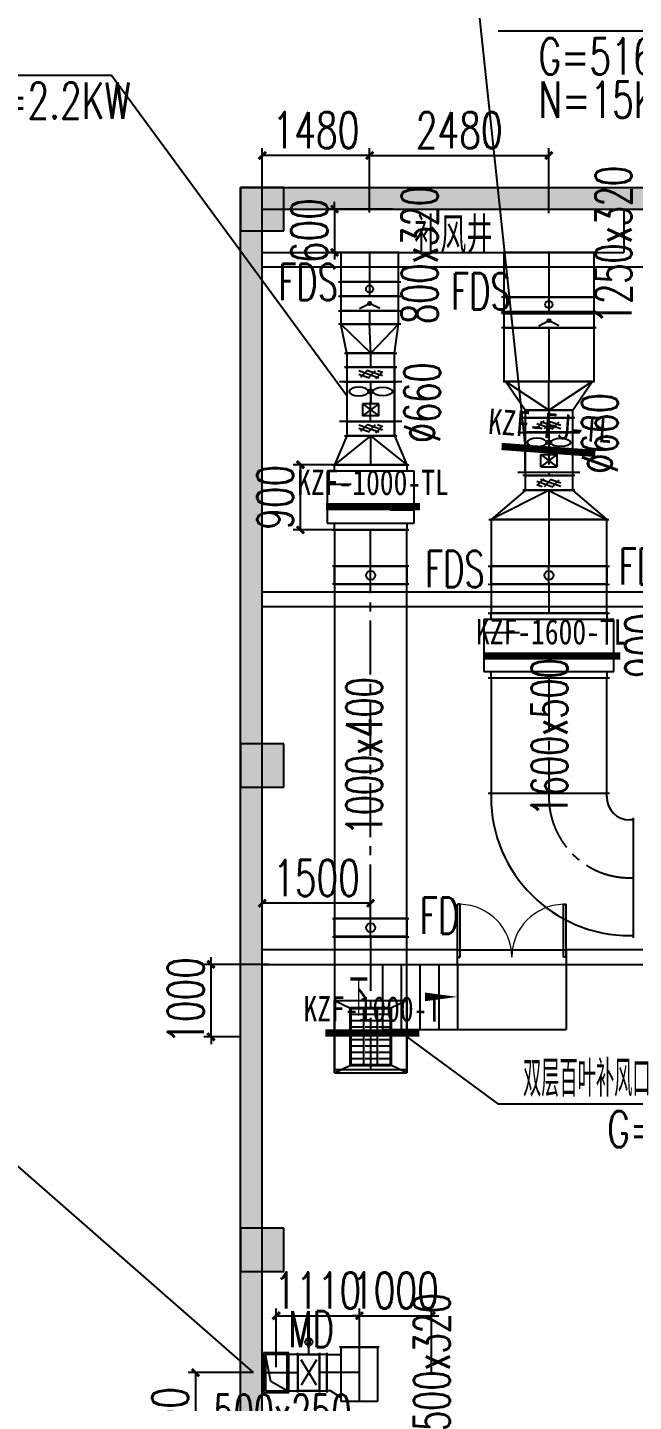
# Model space of a CAD drawing. Extents: x -70335 to 1144202, y 0 to 1100440.
# Drawn here: x 197095 to 205474, y 992058 to 1011069 of the extents above; entities that cross this region are included whole.
import ezdxf
from ezdxf.enums import TextEntityAlignment as Align

# ---------------------------------------------------------------- set-up
doc = ezdxf.new("R2010")
doc.units = 0
doc.header["$LTSCALE"] = 1000
doc.linetypes.add('CENTER2', pattern=[1.125, 0.75, -0.125, 0.125, -0.125])
for name, color, linetype in [('1-标注', 2, 'Continuous'), ('2-房间名称', 7, 'Continuous'), ('3-建筑', 7, 'Continuous'), ('3-淡显', 8, 'Continuous'), ('DUCT-加压送风中心线', 5, 'CENTER2'), ('DUCT-加压送风法兰', 2, 'Continuous'), ('DUCT-加压送风管', 1, 'Continuous'), ('DUCT-加压送风管立管', 1, 'Continuous'), ('DUCT-加压送风管端线', 2, 'Continuous'), ('DUCT-加压送风阀门', 7, 'Continuous'), ('DUCT-排烟中心线', 5, 'CENTER2'), ('DUCT-排烟标注', 3, 'Continuous'), ('DUCT-排烟法兰', 4, 'Continuous'), ('DUCT-排烟管', 1, 'Continuous'), ('DUCT-排烟管端线', 4, 'Continuous'), ('DUCT-排烟阀门', 7, 'Continuous'), ('DUCT-排风风口', 7, 'Continuous'), ('抗震支吊架', 2, 'Continuous'), ('标注-', 4, 'Continuous')]:
    doc.layers.add(name, color=color, linetype=linetype)
doc.layers.add('阀门标注', color=6, linetype='Continuous', lineweight=0)
doc.styles.add('A_DIM', font='simplex.shx', dxfattribs={"width": 0.7, "bigfont": 'gbcbig.shx'})
doc.styles.add('kzcad', font='', dxfattribs={"width": 0.8})
doc.styles.get("Standard").update_dxf_attribs({"font": 'gbenor.shx', "bigfont": 'gbcbig.shx'})
doc.styles.add('XP-BZ', font='simplex.shx', dxfattribs={"width": 0.65, "bigfont": 'gbcbig.shx'})
doc.styles.add('设备标注', font='simplex.shx', dxfattribs={"width": 0.7, "bigfont": 'gbcbig.shx'})
doc.styles.get('kzcad').set_extended_font_data('SimSun')
doc.dimstyles.new('sm150', dxfattribs={"dimtxt": 500, "dimasz": 100, "dimexe": 100, "dimexo": 75, "dimgap": 100, "dimtad": 1, "dimdec": 0, "dimrnd": 10, "dimzin": 0, "dimdsep": 46, "dimtxsty": '设备标注', "dimblk": 'ARCHTICK', "dimcen": 0.09, "dimclrd": 4, "dimclre": 4, "dimclrt": 4, "dimadec": 0, "dimazin": 0, "dimtfac": 1, "dimtdec": 0, "dimtix": 1, "dimtmove": 2, "dimatfit": 3, "dimldrblk": 'ARCHTICK', "dimfxl": 800, "dimfxlon": 1, "dimtolj": 1, "dimtzin": 0, "dimarcsym": 0})

# ---------------------------------------------------------------- blocks, each defined once
blk = doc.blocks.new('_ArchTick')
at = {"color": 0, "linetype": 'ByBlock', "const_width": 0.4}
blk.add_lwpolyline([(-0.5, -0.5), (0.5, 0.5)], dxfattribs=at)
blk = doc.blocks.new('*D1115')
at = {"layer": '1-标注', "color": 4, "lineweight": -2, "transparency": 16777216}
for p, q in [((200218, 992458), (199318, 992458)), ((199418, 992458), (199418, 990858)), ((200218, 990858), (199318, 990858))]:
    blk.add_line(p, q, dxfattribs=at)
at = {"layer": 'Defpoints', "color": 0, "transparency": 16777216}
for p in [(200535, 992458, 0), (199418, 990858), (202134, 990858)]:
    blk.add_point(p, dxfattribs=at)
at = {"layer": '1-标注', "color": 4, "lineweight": -2, "transparency": 16777216, "xscale": 100, "yscale": 100, "zscale": 100}
for p, rotation in [((199418, 992458), 90), ((199418, 990858), 270)]:
    blk.add_blockref('_ArchTick', p, dxfattribs=dict(at, rotation=rotation))
at = {"layer": '1-标注', "color": 4, "transparency": 16777216, "insert": (199068, 991658), "char_height": 500, "attachment_point": 5, "rotation": 90, "style": '设备标注'}
blk.add_mtext('\\A1;1600', dxfattribs=at)
blk = doc.blocks.new('*D1120')
at = {"layer": '1-标注', "color": 4, "lineweight": -2, "transparency": 16777216}
for p, q in [((200535, 992533), (200535, 993345)), ((201684, 992508), (201684, 993345)), ((200535, 993245), (201684, 993245))]:
    blk.add_line(p, q, dxfattribs=at)
at = {"layer": 'Defpoints', "color": 0, "transparency": 16777216}
for p in [(201684, 993245), (200535, 992458, 0), (201684, 992433)]:
    blk.add_point(p, dxfattribs=at)
at = {"layer": '1-标注', "color": 4, "lineweight": -2, "transparency": 16777216, "xscale": 100, "yscale": 100, "zscale": 100, "rotation": 180}
blk.add_blockref('_ArchTick', (200535, 993245), dxfattribs=at)
at = {"layer": '1-标注', "color": 4, "lineweight": -2, "transparency": 16777216, "xscale": 100, "yscale": 100, "zscale": 100}
blk.add_blockref('_ArchTick', (201684, 993245), dxfattribs=at)
at = {"layer": '1-标注', "color": 4, "transparency": 16777216, "insert": (201109, 993595), "char_height": 500, "attachment_point": 5, "style": '设备标注'}
blk.add_mtext('\\A1;1110', dxfattribs=at)
blk = doc.blocks.new('*D1121')
at = {"layer": '1-标注', "color": 4, "lineweight": -2, "transparency": 16777216}
for p, q in [((201684, 992508), (201684, 993345)), ((202681, 992445), (202681, 993345)), ((201684, 993245), (201584, 993245)), ((201684, 993245), (202681, 993245)), ((202681, 993245), (202781, 993245))]:
    blk.add_line(p, q, dxfattribs=at)
at = {"layer": 'Defpoints', "color": 0, "transparency": 16777216}
for p in [(202681, 993245), (201684, 992433), (202681, 991108, 0)]:
    blk.add_point(p, dxfattribs=at)
at = {"layer": '1-标注', "color": 4, "lineweight": -2, "transparency": 16777216, "xscale": 100, "yscale": 100, "zscale": 100}
blk.add_blockref('_ArchTick', (201684, 993245), dxfattribs=at)
at = {"layer": '1-标注', "color": 4, "lineweight": -2, "transparency": 16777216, "xscale": 100, "yscale": 100, "zscale": 100, "rotation": 180}
blk.add_blockref('_ArchTick', (202681, 993245), dxfattribs=at)
at = {"layer": '1-标注', "color": 4, "transparency": 16777216, "insert": (202182, 993595), "char_height": 500, "attachment_point": 5, "style": '设备标注'}
blk.add_mtext('\\A1;1000', dxfattribs=at)
blk = doc.blocks.new('*D1158')
at = {"layer": '1-标注', "color": 4, "lineweight": -2, "transparency": 16777216}
for p, q in [((200433, 998107), (199533, 998107)), ((199633, 998107), (199633, 998207)), ((199633, 997104), (199633, 998107)), ((200047, 997104), (199533, 997104)), ((199633, 997104), (199633, 997004))]:
    blk.add_line(p, q, dxfattribs=at)
at = {"layer": 'Defpoints', "color": 0, "transparency": 16777216}
for p in [(199633, 998107), (201161, 998107), (201340, 997104, 2600)]:
    blk.add_point(p, dxfattribs=at)
at = {"layer": '1-标注', "color": 4, "lineweight": -2, "transparency": 16777216, "xscale": 100, "yscale": 100, "zscale": 100}
for p, rotation in [((199633, 998107), 270), ((199633, 997104), 90)]:
    blk.add_blockref('_ArchTick', p, dxfattribs=dict(at, rotation=rotation))
at = {"layer": '1-标注', "color": 4, "transparency": 16777216, "insert": (199283, 997606), "char_height": 500, "attachment_point": 5, "rotation": 90, "style": '设备标注'}
blk.add_mtext('\\A1;1000', dxfattribs=at)
blk = doc.blocks.new('*D1159')
at = {"layer": '1-标注', "color": 4, "lineweight": -2, "transparency": 16777216}
for p, q in [((200342, 998725), (200342, 999052)), ((201840, 998532), (201840, 999052)), ((201840, 998952), (200342, 998952))]:
    blk.add_line(p, q, dxfattribs=at)
at = {"layer": 'Defpoints', "color": 0, "transparency": 16777216}
for p in [(200342, 998952), (200342, 998650), (201840, 998457, 3)]:
    blk.add_point(p, dxfattribs=at)
at = {"layer": '1-标注', "color": 4, "lineweight": -2, "transparency": 16777216, "xscale": 100, "yscale": 100, "zscale": 100, "rotation": 180}
blk.add_blockref('_ArchTick', (200342, 998952), dxfattribs=at)
at = {"layer": '1-标注', "color": 4, "lineweight": -2, "transparency": 16777216, "xscale": 100, "yscale": 100, "zscale": 100}
blk.add_blockref('_ArchTick', (201840, 998952), dxfattribs=at)
at = {"layer": '1-标注', "color": 4, "transparency": 16777216, "insert": (201091, 999302), "char_height": 500, "attachment_point": 5, "style": '设备标注'}
blk.add_mtext('\\A1;1500', dxfattribs=at)
blk = doc.blocks.new('*D1163')
at = {"layer": '1-标注', "color": 4, "lineweight": -2, "transparency": 16777216}
for p, q in [((200342, 1008498), (200342, 1009398)), ((201826, 1008511), (201826, 1009398)), ((201826, 1009298), (200342, 1009298))]:
    blk.add_line(p, q, dxfattribs=at)
at = {"layer": 'Defpoints', "color": 0, "transparency": 16777216}
for p in [(200342, 1009298), (200342, 1007957), (201826, 1007957, -250)]:
    blk.add_point(p, dxfattribs=at)
at = {"layer": '1-标注', "color": 4, "lineweight": -2, "transparency": 16777216, "xscale": 100, "yscale": 100, "zscale": 100, "rotation": 180}
blk.add_blockref('_ArchTick', (200342, 1009298), dxfattribs=at)
at = {"layer": '1-标注', "color": 4, "lineweight": -2, "transparency": 16777216, "xscale": 100, "yscale": 100, "zscale": 100}
blk.add_blockref('_ArchTick', (201826, 1009298), dxfattribs=at)
at = {"layer": '1-标注', "color": 4, "transparency": 16777216, "insert": (201084, 1009648), "char_height": 500, "attachment_point": 5, "style": '设备标注'}
blk.add_mtext('\\A1;1480', dxfattribs=at)
blk = doc.blocks.new('*D1164')
at = {"layer": '1-标注', "color": 4, "lineweight": -2, "transparency": 16777216}
for p, q in [((201826, 1009029), (201826, 1009398)), ((204304, 1008498), (204304, 1009398)), ((201826, 1009298), (204304, 1009298))]:
    blk.add_line(p, q, dxfattribs=at)
at = {"layer": 'Defpoints', "color": 0, "transparency": 16777216}
for p in [(204304, 1009298), (201826, 1008954), (204304, 1007957)]:
    blk.add_point(p, dxfattribs=at)
at = {"layer": '1-标注', "color": 4, "lineweight": -2, "transparency": 16777216, "xscale": 100, "yscale": 100, "zscale": 100, "rotation": 180}
blk.add_blockref('_ArchTick', (201826, 1009298), dxfattribs=at)
at = {"layer": '1-标注', "color": 4, "lineweight": -2, "transparency": 16777216, "xscale": 100, "yscale": 100, "zscale": 100}
blk.add_blockref('_ArchTick', (204304, 1009298), dxfattribs=at)
at = {"layer": '1-标注', "color": 4, "transparency": 16777216, "insert": (203065, 1009648), "char_height": 500, "attachment_point": 5, "style": '设备标注'}
blk.add_mtext('\\A1;2480', dxfattribs=at)
blk = doc.blocks.new('*D1214')
at = {"layer": '1-标注', "color": 4, "lineweight": -2, "transparency": 16777216}
for p, q in [((202142, 1008557), (201242, 1008557)), ((201342, 1008557), (201342, 1008657)), ((201342, 1008557), (201342, 1007957)), ((202142, 1007957), (201242, 1007957)), ((201342, 1007957), (201342, 1007857))]:
    blk.add_line(p, q, dxfattribs=at)
at = {"layer": 'Defpoints', "color": 0, "transparency": 16777216}
for p in [(203365, 1008557), (201342, 1007957), (203365, 1007957)]:
    blk.add_point(p, dxfattribs=at)
at = {"layer": '1-标注', "color": 4, "lineweight": -2, "transparency": 16777216, "xscale": 100, "yscale": 100, "zscale": 100}
for p, rotation in [((201342, 1008557), 270), ((201342, 1007957), 90)]:
    blk.add_blockref('_ArchTick', p, dxfattribs=dict(at, rotation=rotation))
at = {"layer": '1-标注', "color": 4, "transparency": 16777216, "insert": (200992, 1008257), "char_height": 500, "attachment_point": 5, "rotation": 90, "style": '设备标注'}
blk.add_mtext('\\A1;600', dxfattribs=at)
blk = doc.blocks.new('*D1257')
at = {"layer": '1-标注', "color": 4, "lineweight": -2, "transparency": 16777216}
for p, q in [((205787, 1002968), (206060, 1002968)), ((205960, 1002968), (205960, 1002069)), ((205787, 1002069), (206060, 1002069))]:
    blk.add_line(p, q, dxfattribs=at)
at = {"layer": 'Defpoints', "color": 0, "transparency": 16777216}
for p in [(205104, 1002968, 3000), (205104, 1002069, 3000), (205960, 1002069)]:
    blk.add_point(p, dxfattribs=at)
at = {"layer": '1-标注', "color": 4, "lineweight": -2, "transparency": 16777216, "xscale": 100, "yscale": 100, "zscale": 100}
for p, rotation in [((205960, 1002968), 90), ((205960, 1002069), 270)]:
    blk.add_blockref('_ArchTick', p, dxfattribs=dict(at, rotation=rotation))
at = {"layer": '1-标注', "color": 4, "transparency": 16777216, "insert": (205610, 1002518), "char_height": 500, "attachment_point": 5, "rotation": 90, "style": '设备标注'}
blk.add_mtext('\\A1;900', dxfattribs=at)
blk = doc.blocks.new('*D1258')
at = {"layer": '1-标注', "color": 4, "lineweight": -2, "transparency": 16777216}
for p, q in [((201669, 1005019), (200769, 1005019)), ((200869, 1004119), (200869, 1005019)), ((201525, 1004119), (200769, 1004119))]:
    blk.add_line(p, q, dxfattribs=at)
at = {"layer": 'Defpoints', "color": 0, "transparency": 16777216}
for p in [(200869, 1005019), (201840, 1005019, 3), (201600, 1004119, 3)]:
    blk.add_point(p, dxfattribs=at)
at = {"layer": '1-标注', "color": 4, "lineweight": -2, "transparency": 16777216, "xscale": 100, "yscale": 100, "zscale": 100}
for p, rotation in [((200869, 1005019), 90), ((200869, 1004119), 270)]:
    blk.add_blockref('_ArchTick', p, dxfattribs=dict(at, rotation=rotation))
at = {"layer": '1-标注', "color": 4, "transparency": 16777216, "insert": (200519, 1004569), "char_height": 500, "attachment_point": 5, "rotation": 90, "style": '设备标注'}
blk.add_mtext('\\A1;900', dxfattribs=at)
blk = doc.blocks.new('$DorLib2D$00000002')
for p, q in [((-0.5, 0), (-0.5, 0.4875)), ((-0.475, 0.4875), (-0.5, 0.4875)), ((-0.475, 0), (-0.475, 0.4875)), ((0.475, 0), (0.475, 0.4875)), ((0.475, 0.4875), (0.5, 0.4875)), ((0.5, 0), (0.5, 0.4875)), ((-0.5, 0), (-0.475, 0)), ((0.5, 0), (0.475, 0))]:
    blk.add_line(p, q)
at = {"lineweight": 13}
for centre, start, end in [((-0.4875, 0), 0, 88.53072), ((0.4875, 0), 91.46928, 180)]:
    blk.add_arc(centre, 0.4875, start, end, dxfattribs=at)
blk = doc.blocks.new('00000593Cent')
at = {"lineweight": -2}
blk.add_line((-218.75, 0), (218.75, 0), dxfattribs=at)
at = {"color": 0, "linetype": 'ByBlock', "lineweight": -2}
blk.add_circle((0, 0), 125, dxfattribs=at)
blk = doc.blocks.new('00000593Body')
at = {"color": 0, "linetype": 'ByBlock', "lineweight": -2}
for p, q in [((250, 500), (-250, 500)), ((-250, -500), (-250, 500)), ((250, -500), (250, 500)), ((-250, -500), (250, -500))]:
    blk.add_line(p, q, dxfattribs=at)
blk = doc.blocks.new('00000550Cent')
at = {"color": 0, "linetype": 'ByBlock', "lineweight": -2}
for p in [(175, 350), (175, -350)]:
    blk.add_line(p, (0, 0), dxfattribs=at)
for radius in [55.4, 37.5, 26.8]:
    blk.add_circle((0, 0), radius, dxfattribs=at)
blk = doc.blocks.new('00000550Body')
at = {"color": 0, "linetype": 'ByBlock', "lineweight": -2}
for p, q in [((-250, -500), (-250, 500)), ((250, 500), (-250, 500)), ((250, -500), (250, 500)), ((-250, -500), (250, -500))]:
    blk.add_line(p, q, dxfattribs=at)
blk = doc.blocks.new('00000574Body')
at = {"color": 0, "linetype": 'ByBlock', "lineweight": -2}
for p, q in [((-250, -500), (-250, 500)), ((250, 500), (-250, 500)), ((175, 350), (-175, -350)), ((250, -500), (250, 500)), ((-250, -500), (250, -500))]:
    blk.add_line(p, q, dxfattribs=at)
blk.add_line((175, -350), (-175, 350))
blk = doc.blocks.new('00000574Hand')
for p, q in [((-27, 414), (0, 286)), ((-27, 286), (-27, 414)), ((0, 286), (27, 414)), ((27, 414), (27, 286))]:
    blk.add_line(p, q)
at = {"color": 0, "linetype": 'ByBlock', "lineweight": -2}
blk.add_line((0, 0), (0, 250), dxfattribs=at)
blk.add_circle((0, 350), 100, dxfattribs=at)
blk = doc.blocks.new('00000589Body')
at = {"color": 0, "linetype": 'ByBlock', "lineweight": -2}
for p, q in [((250, 500), (-250, 500)), ((-250, -500), (-250, 500)), ((250, -500), (250, 500)), ((-250, -500), (250, -500))]:
    blk.add_line(p, q, dxfattribs=at)
at = {"color": 0, "linetype": 'ByBlock'}
for p, q in [((-125, -174), (120, 250)), ((-125, 26), (4, 250)), ((125, -93), (-125, 51)), ((145, 69), (-105, 213)), ((-53, -250), (125, 59)), ((96, -246), (-154, -102)), ((62, -250), (125, -141))]:
    blk.add_line(p, q, dxfattribs=at)
blk = doc.blocks.new('00000594Cent')
at = {"lineweight": -2}
blk.add_line((-218.75, 0), (218.75, 0), dxfattribs=at)
at = {"color": 0, "linetype": 'ByBlock', "lineweight": -2}
blk.add_circle((0, 0), 125, dxfattribs=at)
blk = doc.blocks.new('00000594Body')
at = {"color": 0, "linetype": 'ByBlock', "lineweight": -2}
for p, q in [((-250, -500), (-250, 500)), ((250, 500), (-250, 500)), ((250, -500), (250, 500)), ((-250, -500), (250, -500))]:
    blk.add_line(p, q, dxfattribs=at)
blk = doc.blocks.new('$风口$00000110')
for p, q in [((-285, 135), (285, 135)), ((-285, 135), (-285, -135)), ((-285, 135), (-225, 75)), ((285, 135), (225, 75)), ((285, 135), (285, -135)), ((-175, 30), (-175, 75)), ((-125, 30), (-125, 75)), ((-75, 30), (-75, 75)), ((-25, 30), (-25, 75)), ((25, 30), (25, 75)), ((75, 30), (75, 75)), ((125, 30), (125, 75)), ((175, 30), (175, 75)), ((-225, 25), (225, 25)), ((-175, -20), (-175, 20)), ((-125, -20), (-125, 20)), ((-75, -20), (-75, 20)), ((-25, -20), (-25, 20)), ((25, -20), (25, 20)), ((75, -20), (75, 20)), ((125, -20), (125, 20)), ((175, -20), (175, 20)), ((-225, -25), (225, -25)), ((-175, -75), (-175, -30)), ((-125, -75), (-125, -30)), ((-75, -75), (-75, -30)), ((-25, -75), (-25, -30)), ((25, -75), (25, -30)), ((75, -75), (75, -30)), ((125, -75), (125, -30)), ((175, -75), (175, -30)), ((-285, -135), (-225, -75)), ((285, -135), (225, -75)), ((285, -135), (-285, -135))]:
    blk.add_line(p, q)
at = {"lineweight": 40}
for p, q in [((-225, 75), (225, 75)), ((-225, 75), (-225, -75)), ((225, 75), (225, -75)), ((-225, -75), (225, -75))]:
    blk.add_line(p, q, dxfattribs=at)
blk = doc.blocks.new('00000599Cent')
for p, q in [((-200, 600), (-200, -600)), ((200, 600), (-200, 600)), ((100, 600), (100, 270)), ((200, -600), (200, 600)), ((-100, -600), (-100, -270)), ((-200, -600), (200, -600))]:
    blk.add_line(p, q)
blk = doc.blocks.new('00000599Body')
for p, q in [((-250, -525), (-250, 525)), ((-250, 500), (-200, 500)), ((200, 500), (250, 500)), ((250, 525), (250, -525)), ((-200, -500), (-250, -500)), ((250, -500), (200, -500))]:
    blk.add_line(p, q)

msp = doc.modelspace()

# ---------------------------------------------------------------- hatches: boundary and pattern name
at = {"layer": '3-淡显'}
h = msp.add_hatch(color=256, dxfattribs=at)
h.dxf.hatch_style = 1
h.paths.add_polyline_path([(200641.7, 1008856.6), (200041.7, 1008856.6), (200041.7, 1008256.6), (200641.7, 1008256.6)])
for points in [[(200041.7, 1008856.6), (200341.7, 1008556.6), (205441.7, 1008556.6), (205441.7, 1008856.6)], [(200041.7, 1007856.6), (200341.7, 1007856.6), (200341.7, 1008556.6), (200041.7, 1008856.6)], [(205441.7, 1008856.6), (205441.7, 1008556.6), (211441.7, 1008556.6), (211441.7, 1008856.6)], [(200041.7, 1003156.6), (200341.7, 1003156.6), (200341.7, 1007856.6), (200041.7, 1007856.6)], [(200041.7, 998206.6), (200341.7, 998206.6), (200341.7, 1003156.6), (200041.7, 1003156.6)], [(200041.7, 980256.6), (200341.7, 980256.6), (200341.7, 998206.6), (200041.7, 998206.6)]]:
    msp.add_hatch(color=256, dxfattribs=at).paths.add_polyline_path(points)
h = msp.add_hatch(color=256, dxfattribs=at)
h.dxf.hatch_style = 1
h.paths.add_polyline_path([(200641.7, 1001156.6), (200041.7, 1001156.6), (200041.7, 1000556.6), (200641.7, 1000556.6)])
h = msp.add_hatch(color=256, dxfattribs=at)
h.dxf.hatch_style = 1
h.paths.add_polyline_path([(200641.7, 994456.6), (200041.7, 994456.6), (200041.7, 993856.6), (200641.7, 993856.6)])

# ---------------------------------------------------------------- linework, layer by layer
at = {"layer": '3-建筑'}
for p, q in [((200041.7, 1008856.6), (205441.7, 1008856.6)), ((200041.7, 1007856.6), (200041.7, 1008856.6)), ((205441.7, 1008856.6), (211441.7, 1008856.6)), ((200341.7, 1008556.6), (205441.7, 1008556.6)), ((200341.7, 1007856.6), (200341.7, 1008556.6)), ((205341.7, 1008556.6), (205341.7, 1007956.6)), ((205441.7, 1008556.6), (211441.7, 1008556.6)), ((200041.7, 1003156.6), (200041.7, 1007856.6)), ((200341.7, 1007956.6), (205341.7, 1007956.6)), ((200341.7, 1003156.6), (200341.7, 1007856.6)), ((200341.7, 1007756.6), (205441.7, 1007756.6)), ((205441.7, 1007756.6), (211341.7, 1007756.6)), ((206191.7, 1003256.6), (200341.7, 1003256.6)), ((200041.7, 998206.6), (200041.7, 1003156.6)), ((200341.7, 998206.6), (200341.7, 1003156.6)), ((200341.7, 1003056.6), (206191.7, 1003056.6)), ((203041.7, 998306.6), (200341.7, 998306.6)), ((203041.7, 998106.6), (203041.7, 998306.6)), ((203041.7, 998306.6), (204541.7, 998306.6)), ((215691.7, 998306.6), (204541.7, 998306.6)), ((204541.7, 998306.6), (204541.7, 998106.6)), ((200041.7, 980256.6), (200041.7, 998206.6)), ((200341.7, 980256.6), (200341.7, 998206.6)), ((200341.7, 998106.6), (203041.7, 998106.6)), ((202001.7, 998106.6), (202001.7, 997206.6)), ((202261.7, 998106.6), (202261.7, 997206.6)), ((202521.7, 998106.6), (202521.7, 997206.6)), ((202781.7, 998106.6), (202781.7, 997206.6)), ((203041.7, 998106.6), (203041.7, 997206.6)), ((203041.7, 998106.6), (204541.7, 998106.6)), ((204541.7, 998106.6), (204541.7, 997206.6)), ((204541.7, 998106.6), (215491.7, 998106.6)), ((202001.7, 997206.6), (204541.7, 997206.6)), ((202001.7, 997206.6), (203041.7, 997206.6))]:
    msp.add_line(p, q, dxfattribs=at)
msp.add_lwpolyline([(202001.7, 997656.6, 0, 0, 0), (203041.7, 997656.6, 0, 120, 0), (202591.7, 997656.6, 0, 0, 0)], format="xyseb", dxfattribs=at)
at = {"layer": '3-淡显'}
for p, q in [((200641.7, 1008856.6), (200041.7, 1008856.6)), ((200041.7, 1008856.6), (200041.7, 1008256.6)), ((200641.7, 1008256.6), (200641.7, 1008856.6)), ((200041.7, 1008256.6), (200641.7, 1008256.6)), ((200641.7, 1001156.6), (200041.7, 1001156.6)), ((200041.7, 1001156.6), (200041.7, 1000556.6)), ((200641.7, 1000556.6), (200641.7, 1001156.6)), ((200041.7, 1000556.6), (200641.7, 1000556.6)), ((200641.7, 994456.6), (200041.7, 994456.6)), ((200041.7, 994456.6), (200041.7, 993856.6)), ((200641.7, 993856.6), (200641.7, 994456.6)), ((200041.7, 993856.6), (200641.7, 993856.6))]:
    msp.add_line(p, q, dxfattribs=at)
at = {"layer": 'DUCT-加压送风中心线'}
for p, q in [((204304.2, 1007956.6), (204304.2, 1007336)), ((204304.2, 1007135.6), (204304.2, 1007113.4)), ((201840.3, 1006563.6), (201826.2, 1006963.6)), ((204304.2, 1006913), (204304.2, 1006173.3)), ((201840.3, 1006368.6), (201840.3, 1006563.4)), ((201840.2, 1005620), (201840.3, 1006168.4)), ((204304.2, 1005772.5), (204304.2, 1006172.5)), ((204304.2, 1005772.5), (204304.2, 1004869)), ((201840.2, 1005419.6), (201840.2, 1005019.6)), ((204304.2, 1004662.9), (204304.4, 1004262.9)), ((204304.4, 1004262.7), (204304.4, 1003615.1)), ((201840.2, 1003615.2), (201840.2, 1004119.2)), ((201840.2, 998740.3), (201840.2, 1003364.8)), ((204304.4, 1003364.7), (204304.3, 1002968.2)), ((204304.3, 1002068.6), (204304.2, 1000474.2)), ((204304.2, 1000474.2), (204304.2, 1000424.2)), ((205424.2, 999304.2), (205474.2, 999304.2)), ((201840.2, 998489.7), (201840.2, 996653))]:
    msp.add_line(p, q, dxfattribs=at)
msp.add_arc((205424.2, 1000424.2), 1120, 180, 270, dxfattribs=at)
at = {"layer": 'DUCT-加压送风法兰'}
for p, q in [((204959.2, 1007335.9), (203649.2, 1007335.9)), ((204959.2, 1007135.7), (203649.2, 1007135.7)), ((204959.2, 1007113.3), (203649.2, 1007113.3)), ((202256.2, 1006963.7), (201396.2, 1006963.7)), ((204959.2, 1006913.1), (203649.2, 1006913.1)), ((201480.3, 1006563.5), (202200.3, 1006563.5)), ((202200.3, 1006368.9), (201480.3, 1006369)), ((201480.3, 1006368.8), (202200.3, 1006368.7)), ((201480.3, 1006168.6), (202200.3, 1006168.5)), ((203674.2, 1006173.2), (204934.2, 1006173.2)), ((203674.2, 1006173), (204934.2, 1006173)), ((203674.2, 1006172.8), (204934.2, 1006172.8)), ((203674.2, 1006172.6), (204934.2, 1006172.6)), ((201480.2, 1005620), (202200.2, 1005619.9)), ((204664.2, 1005669.3), (203944.2, 1005669.3)), ((201480.2, 1005419.7), (202200.2, 1005419.7)), ((204664.2, 1005469.1), (203944.2, 1005469.1)), ((204664.2, 1005464.3), (203944.2, 1005464.3)), ((201310.2, 1005019.5), (202370.2, 1005019.5)), ((204664.2, 1004868.8), (203944.2, 1004868.9)), ((204664.2, 1004668.6), (203944.2, 1004668.7)), ((204664.2, 1004663), (203944.2, 1004663)), ((203474.4, 1004262.9), (205134.4, 1004262.7)), ((201310.2, 1004119.3), (202370.2, 1004119.3)), ((202370.2, 1003615.1), (201310.2, 1003615.1)), ((203464.4, 1003615), (205144.4, 1003614.9)), ((202370.2, 1003364.9), (201310.2, 1003364.9)), ((203464.4, 1003364.8), (205144.4, 1003364.7)), ((203464.3, 1002968.1), (205144.3, 1002968)), ((205144.3, 1002068.6), (203464.3, 1002068.7)), ((203464.2, 1000474.3), (205144.2, 1000474.3)), ((205474.3, 998474.2), (205474.3, 1000134.2)), ((201310.2, 998740.2), (202370.2, 998740.2)), ((201310.2, 998740), (202370.2, 998740)), ((201310.2, 998489.8), (202370.2, 998489.8)), ((200709.6, 992733.2), (200359.6, 992733.2)), ((200359.6, 992733.2), (200359.6, 992183.2)), ((200709.6, 992183.2), (200709.6, 992733.2)), ((200359.6, 992183.2), (200709.6, 992183.2))]:
    msp.add_line(p, q, dxfattribs=at)
at = {"layer": 'DUCT-加压送风管'}
for p, q in [((203679.2, 1007956.6), (203679.2, 1007336)), ((204929.2, 1007956.6), (203679.2, 1007956.6)), ((204929.2, 1007336), (204929.2, 1007956.6)), ((203679.2, 1007336), (204929.2, 1007336)), ((203679.2, 1007135.6), (203679.2, 1007113.4)), ((204929.2, 1007135.6), (203679.2, 1007135.6)), ((203679.2, 1007113.4), (204929.2, 1007113.4)), ((204929.2, 1007113.4), (204929.2, 1007135.6)), ((201510.3, 1006563.6), (201426.2, 1006963.6)), ((201840.3, 1006563.6), (201426.2, 1006963.6)), ((201840.3, 1006563.6), (202226.2, 1006963.6)), ((202170.3, 1006563.6), (202226.2, 1006963.6)), ((203679.2, 1006913), (203679.2, 1006173.3)), ((204929.2, 1006913), (203679.2, 1006913)), ((204929.2, 1006173.3), (204929.2, 1006913)), ((202170.3, 1006563.4), (201510.3, 1006563.4)), ((201510.3, 1006563.4), (201510.3, 1006368.6)), ((202170.3, 1006368.6), (202170.3, 1006563.4)), ((201510.3, 1006168.5), (201510.2, 1005620)), ((202170.3, 1006168.4), (201510.3, 1006168.5)), ((202170.2, 1005620), (202170.3, 1006168.4)), ((203679.2, 1006173.3), (204929.2, 1006173.3)), ((203974.2, 1005772.5), (203704.2, 1006172.5)), ((204304.2, 1005772.5), (203704.2, 1006172.5)), ((204304.2, 1005772.5), (204904.2, 1006172.5)), ((204634.2, 1005772.5), (204904.2, 1006172.5)), ((203974.2, 1005772.5), (203974.2, 1004869)), ((204634.2, 1005772.5), (203974.2, 1005772.5)), ((204634.2, 1004869), (204634.2, 1005772.5)), ((201510.2, 1005620), (202170.2, 1005620)), ((201510.2, 1005419.6), (201340.2, 1005019.6)), ((201840.2, 1005419.6), (201340.2, 1005019.6)), ((201840.2, 1005419.6), (202340.2, 1005019.6)), ((202170.2, 1005419.6), (202340.2, 1005019.6)), ((203974.2, 1004869), (204634.2, 1004869)), ((203974.2, 1004662.9), (203504.4, 1004263)), ((204304.2, 1004662.9), (203504.4, 1004263)), ((204304.2, 1004662.9), (205104.4, 1004262.8)), ((204634.2, 1004662.9), (205104.4, 1004262.8)), ((203504.4, 1004262.7), (203504.4, 1003615.1)), ((205104.4, 1004262.6), (203504.4, 1004262.7)), ((205104.4, 1003615), (205104.4, 1004262.6)), ((202340.2, 1004119.2), (201340.2, 1004119.2)), ((201340.2, 1004119.2), (201340.2, 1003615.2)), ((202340.2, 1003615.2), (202340.2, 1004119.2)), ((201340.2, 1003615.2), (202340.2, 1003615.2)), ((201340.2, 1003365), (201340.2, 1003615)), ((202340.2, 1003615), (202340.2, 1003365)), ((203504.4, 1003615.1), (205104.4, 1003615)), ((203504.4, 1003364.9), (203504.4, 1003614.9)), ((205104.4, 1003614.8), (205104.4, 1003364.8)), ((202340.2, 1003364.8), (201340.2, 1003364.8)), ((201340.2, 1003364.8), (201340.2, 998740.3)), ((202340.2, 998740.3), (202340.2, 1003364.8)), ((203504.4, 1003364.7), (203504.3, 1002968.2)), ((205104.4, 1003364.6), (203504.4, 1003364.7)), ((205104.3, 1002968.1), (205104.4, 1003364.6)), ((203504.3, 1002968.2), (205104.3, 1002968.1)), ((203504.3, 1002068.6), (203504.2, 1000474.3)), ((205104.3, 1002068.5), (203504.3, 1002068.6)), ((205104.2, 1000474.2), (205104.3, 1002068.5)), ((203504.2, 1000474.3), (205104.2, 1000474.2)), ((203504.2, 1000474.2), (203504.2, 1000424.2)), ((205104.2, 1000424.2), (205104.2, 1000474.2)), ((205474.2, 1000104.2), (205424.2, 1000104.2)), ((201340.2, 998740.3), (202340.2, 998740.3)), ((201340.2, 998489.9), (201340.2, 998739.9)), ((202340.2, 998739.9), (202340.2, 998489.9)), ((201340.2, 998489.7), (201340.2, 996653)), ((202340.2, 998489.7), (201340.2, 998489.7)), ((202340.2, 996653), (202340.2, 998489.7)), ((205424.2, 998504.2), (205474.2, 998504.2)), ((201340.2, 996653), (202340.2, 996653))]:
    msp.add_line(p, q, dxfattribs=at)
for radius in [1920, 320]:
    msp.add_arc((205424.2, 1000424.2), radius, 180, 270, dxfattribs=at)
at = {"layer": 'DUCT-加压送风管立管'}
for p, q in [((200684.6, 992708.2), (200384.6, 992708.2)), ((200384.6, 992708.2), (200384.6, 992208.2)), ((200684.6, 992208.2), (200684.6, 992708.2)), ((200384.6, 992208.2), (200684.6, 992208.2))]:
    msp.add_line(p, q, dxfattribs=at)
at = {"layer": 'DUCT-加压送风管端线'}
for p, q in [((204929.2, 1007335.8), (203679.2, 1007335.8)), ((204929.2, 1007135.8), (203679.2, 1007135.8)), ((204929.2, 1007113.2), (203679.2, 1007113.2)), ((202226.2, 1006963.6), (201426.2, 1006963.6)), ((204929.2, 1006913.2), (203679.2, 1006913.2)), ((201510.3, 1006563.6), (202170.3, 1006563.6)), ((201510.3, 1006368.7), (202170.3, 1006368.6)), ((201510.3, 1006368.6), (202170.3, 1006368.6)), ((201510.3, 1006168.7), (202170.3, 1006168.6)), ((204904.2, 1006172.5), (203704.2, 1006172.5)), ((203974.2, 1005772.5), (204634.2, 1005772.5)), ((201510.2, 1005619.8), (202170.2, 1005619.8)), ((204634.2, 1005669.2), (203974.2, 1005669.2)), ((201510.2, 1005419.8), (202170.2, 1005419.8)), ((202170.2, 1005419.6), (201510.2, 1005419.6)), ((204634.2, 1005469.2), (203974.2, 1005469.2)), ((201340.2, 1005019.6), (202340.2, 1005019.6)), ((202340.2, 1005019.4), (201340.2, 1005019.4)), ((204634.2, 1004868.7), (203974.2, 1004868.8)), ((204634.2, 1004668.7), (203974.2, 1004668.8)), ((204634.2, 1004662.9), (203974.2, 1004662.9)), ((203504.4, 1004263), (205104.4, 1004262.8)), ((202340.2, 1004119.4), (201340.2, 1004119.4)), ((201340.2, 1003615), (202340.2, 1003615)), ((203504.4, 1003614.9), (205104.4, 1003614.8)), ((201340.2, 1003365), (202340.2, 1003365)), ((203504.4, 1003364.9), (205104.4, 1003364.8)), ((205104.3, 1002967.9), (203504.3, 1002968)), ((205104.3, 1002067.9), (203504.3, 1002068)), ((203504.2, 1000474.2), (205104.2, 1000474.2)), ((205474.2, 998504.2), (205474.2, 1000104.2)), ((201340.2, 998739.9), (202340.2, 998739.9)), ((201340.2, 998489.9), (202340.2, 998489.9)), ((200459.6, 992333.2), (200384.6, 992708.2)), ((200684.6, 992208.2), (200459.6, 992333.2))]:
    msp.add_line(p, q, dxfattribs=at)
at = {"layer": 'DUCT-排烟中心线'}
for p, q in [((201826.2, 1007956.6), (201826.2, 1007551.5)), ((201826.2, 1007150.7), (201826.2, 1006963.8)), ((201683.7, 992458.2), (201683.7, 992808.2)), ((200384.6, 992458.2), (200833.1, 992458.2)), ((200833.3, 992458.2), (200834.2, 992458.2)), ((201233.5, 992458.2), (201133.3, 992458.2)), ((201683.7, 992458.2), (201233.7, 992458.2)), ((201683.7, 992058.2), (201683.7, 992458.2))]:
    msp.add_line(p, q, dxfattribs=at)
at = {"layer": 'DUCT-排烟法兰'}
for p, q in [((201396.2, 1007551.4), (202256.2, 1007551.4)), ((201396.2, 1007351.2), (202256.2, 1007351.2)), ((201396.2, 1007351), (202256.2, 1007351)), ((201396.2, 1007150.8), (202256.2, 1007150.8)), ((201958.7, 992808.3), (201408.7, 992808.3)), ((200833.2, 992183.2), (200833.2, 992733.2)), ((200834.3, 992183.2), (200834.3, 992733.2)), ((201133.4, 992733.2), (201133.4, 992183.2)), ((201133.6, 992733.2), (201133.6, 992183.2)), ((201133.6, 992733.2), (201133.6, 992183.2)), ((201233.6, 992733.2), (201233.6, 992183.2))]:
    msp.add_line(p, q, dxfattribs=at)
at = {"layer": 'DUCT-排烟管'}
for p, q in [((201426.2, 1007956.6), (201426.2, 1007551.5)), ((202226.2, 1007956.6), (201426.2, 1007956.6)), ((202226.2, 1007551.5), (202226.2, 1007956.6)), ((201426.2, 1007551.5), (202226.2, 1007551.5)), ((201426.2, 1007150.7), (201426.2, 1006963.8)), ((202226.2, 1007150.7), (201426.2, 1007150.7)), ((202226.2, 1006963.8), (202226.2, 1007150.7)), ((201426.2, 1006963.8), (202226.2, 1006963.8)), ((203979.3, 1005464.3, -5197), (204629.3, 1005464.3, -5197)), ((201433.7, 992708.2), (201433.7, 992808.2)), ((201933.7, 992808.2), (201933.7, 992058.2)), ((200833.1, 992708.2), (200384.6, 992708.2)), ((200384.6, 992708.2), (200384.6, 992208.2)), ((200833.1, 992208.2), (200833.1, 992708.2)), ((200834.2, 992708.2), (200833.3, 992708.2)), ((200833.3, 992708.2), (200833.3, 992208.2)), ((200834.2, 992208.2), (200834.2, 992708.2)), ((200834.6, 992708.2), (201134.6, 992708.2)), ((201233.5, 992708.2), (201133.3, 992708.2)), ((201133.3, 992708.2), (201133.3, 992208.2)), ((201233.5, 992208.2), (201233.5, 992708.2)), ((201233.7, 992708.2), (201433.7, 992708.2)), ((201433.7, 992108.2), (201433.7, 992708.2)), ((200384.6, 992208.2), (200833.1, 992208.2)), ((200833.3, 992208.2), (200834.2, 992208.2)), ((201134.6, 992208.2), (200834.6, 992208.2)), ((201133.3, 992208.2), (201233.5, 992208.2)), ((201283.7, 992208.2), (201233.7, 992208.2)), ((201433.7, 992108.2), (201283.7, 992208.2)), ((201433.7, 992058.2), (201433.7, 992108.2))]:
    msp.add_line(p, q, dxfattribs=at)
at = {"layer": 'DUCT-排烟管端线'}
for p, q in [((202226.2, 1007551.3), (201426.2, 1007551.3)), ((202226.2, 1007351.3), (201426.2, 1007351.3)), ((202226.2, 1007350.9), (201426.2, 1007350.9)), ((202226.2, 1007150.9), (201426.2, 1007150.9)), ((201433.7, 992808.2), (201933.7, 992808.2)), ((200834.6, 992708.2), (200834.6, 992208.2)), ((201134.6, 992708.2), (201134.6, 992208.2)), ((201233.7, 992208.2), (201233.7, 992708.2)), ((201933.7, 992058.2), (201433.7, 992058.2))]:
    msp.add_line(p, q, dxfattribs=at)
at = {"layer": 'DUCT-排烟阀门'}
for p, q in [((201510.3, 1006369.2, 400), (201510.3, 1005419.4, 400)), ((202170.3, 1006369.2, 400), (202170.3, 1005419.4, 400)), ((202269.5, 1006167.7, 400), (201411, 1006167.7, 400)), ((201840.3, 1006004.3, 400), (201840.4, 1005864.1, 3900)), ((201840.4, 1005864.1, 3900), (201840.3, 1006004.3, 3000)), ((201728, 1005864.1, 400), (201951.8, 1005694.5, 400)), ((201951.8, 1005864.1, 400), (201728, 1005694.5, 400)), ((201951.8, 1005864.1, 3900), (201728, 1005864.1, 3900)), ((201728, 1005864.1, 3900), (201728, 1005694.5, 3900)), ((201951.8, 1005694.5, 400), (201728, 1005694.5, 400)), ((201951.8, 1005694.5, 3900), (201951.8, 1005864.1, 3900)), ((202269.4, 1005619.3, 400), (201411, 1005619.3, 400)), ((203875.1, 1005464.4, -2597), (204733.5, 1005464.4, -2597)), ((203974.2, 1004914.5, -2597), (203974.2, 1005464.3, -2597)), ((204634.2, 1004914.5, -2597), (204634.2, 1005464.3, -2597)), ((204416.5, 1005159.2, -2597), (204192.6, 1004989.6, -2597)), ((204192.6, 1005159.2, -2597), (204416.5, 1004989.6, -2597)), ((204192.6, 1004989.6, 903), (204192.6, 1005159.2, 903)), ((204192.6, 1005159.2, 903), (204416.5, 1005159.2, 903)), ((204304.2, 1005299.5, -2597), (204304.1, 1005159.2, 903)), ((204416.5, 1005159.2, 903), (204416.5, 1004989.6, 903)), ((204192.6, 1004989.6, -2597), (204416.5, 1004989.6, -2597)), ((203875.1, 1004914.7, -2597), (204733.5, 1004914.7, -2597))]:
    msp.add_line(p, q, dxfattribs=at)
for centre in [(201840.4, 1006033.6, 400), (204304.1, 1005328.7, -2597)]:
    msp.add_circle(centre, 29.2, dxfattribs=at)
at = {"layer": 'DUCT-排烟阀门', "extrusion": (0, 0, -1)}
for centre in [(201676.4, 1006033.5, 400), (204138.3, 1005328.7, -2597)]:
    msp.add_ellipse(centre, major_axis=(135.7, 0), ratio=0.4307628, dxfattribs=at)
at = {"layer": 'DUCT-排烟阀门'}
for centre in [(202006.2, 1006033.5, 400), (204468.1, 1005328.7, -2597)]:
    msp.add_ellipse(centre, major_axis=(-135.7, 0), ratio=0.4307628, dxfattribs=at)
at = {"layer": '抗震支吊架', "color": 2, "const_width": 100}
for points in [[(203650.5, 1005272.3), (204947, 1005176.2)], [(201221.5, 1004440.8), (202521.5, 1004440.8)], [(203393.2, 1002373.7), (205293.2, 1002373.7)], [(201212.9, 997155.6), (202512.9, 997155.6)]]:
    msp.add_lwpolyline(points, dxfattribs=at)
at = {"layer": '标注-', "color": 2}
for p, q in [((203974.2, 1005310), (203097.6, 1013567.9)), ((208041.7, 1011019.6), (203604.7, 1011019.6)), ((198257.8, 1010406.9), (193129.9, 1010406.9)), ((201510.3, 1005974.7), (198257.8, 1010406.9)), ((202340.2, 997104.5), (203597.8, 996176.6)), ((203597.8, 996176.6), (209108.9, 996176.6)), ((200218, 992458.2), (196453.9, 995757.8))]:
    msp.add_line(p, q, dxfattribs=at)

# ---------------------------------------------------------------- block references
at = {"layer": '3-建筑', "xscale": 1500, "yscale": 1500, "zscale": 200.0000000010477, "rotation": 359.9999999427105}
msp.add_blockref('$DorLib2D$00000002', (203791.7, 998206.6), dxfattribs=at)
at = {"layer": 'DUCT-加压送风阀门'}
for name, p, xscale, yscale, rotation in [('00000593Body', (204304.2, 1007235.8, 3), 0.4, 1.25, 270), ('00000593Cent', (204304.2, 1007235.8, 3), 0.4, 0.4, 270), ('00000550Body', (204304.2, 1007013.2, 3), 0.4, 1.25, 270), ('00000550Cent', (204304.2, 1007013.2, 3), 0.4, 0.4, 270), ('00000589Body', (201840.3, 1006268.6, 3000), 0.4, 0.66, 89.99316835805888), ('00000589Body', (201840.2, 1005519.8, 3), 0.4, 0.66, 89.99316835805784), ('00000589Body', (204304.2, 1005569.2, 3000), 0.4, 0.66, 270.0025440725554), ('00000589Body', (204304.2, 1004768.8, 3000), 0.4, 0.66, 269.9929631827437), ('00000594Cent', (201840.2, 1003490, 3), 0.5000000000000001, 0.5000000000000001, 90.00000002814645), ('00000594Body', (204304.4, 1003489.9, 3000), 0.5000000000000001, 1.6, 89.99629092335806), ('00000594Cent', (204304.4, 1003489.9, 3000), 0.5000000000000001, 0.5000000000000001, 89.99629092335806), ('00000599Body', (204304.3, 1002518, 3), 1.8, 1.6, 269.9962909233584), ('00000594Cent', (201840.2, 998614.9, 3), 0.5000000000000001, 0.5000000000000001, 89.9999999648148)]:
    msp.add_blockref(name, p, dxfattribs=dict(at, xscale=xscale, yscale=yscale, rotation=rotation))
at = {"layer": 'DUCT-加压送风阀门', "xscale": 1.8, "zscale": -1, "rotation": 270}
msp.add_blockref('00000599Cent', (201840.2, 1004569.4, 3), dxfattribs=at)
at = {"layer": 'DUCT-加压送风阀门'}
for name, p, xscale, rotation in [('00000599Body', (201840.2, 1004569.4, 3), 1.8, 270), ('00000594Body', (201840.2, 1003490, 3), 0.5000000000000001, 90.00000002814645), ('00000594Body', (201840.2, 998614.9, 3), 0.5000000000000001, 89.9999999648148)]:
    msp.add_blockref(name, p, dxfattribs=dict(at, xscale=xscale, rotation=rotation))
at = {"layer": 'DUCT-加压送风阀门', "xscale": 1.8, "yscale": 1.5, "zscale": -1, "rotation": 269.9962909233584}
msp.add_blockref('00000599Cent', (204304.3, 1002518, 3), dxfattribs=at)
at = {"layer": 'DUCT-排烟阀门'}
for name, p, xscale, yscale, rotation in [('00000593Body', (201826.2, 1007451.3, -250), 0.4, 0.8, 270), ('00000593Cent', (201826.2, 1007451.3, -250), 0.4, 0.4, 270), ('00000550Body', (201826.2, 1007250.9, -250), 0.4, 0.8, 270), ('00000550Cent', (201826.2, 1007250.9, -250), 0.4, 0.4, 270), ('00000574Hand', (200984.6, 992708.2, -250.1), 0.5, 0.5, 7.077011137028716e-12), ('00000574Body', (200984.6, 992458.2, -250.1), 0.6, 0.5, 7.077011137028716e-12)]:
    msp.add_blockref(name, p, dxfattribs=dict(at, xscale=xscale, yscale=yscale, rotation=rotation))
at = {"layer": 'DUCT-排风风口', "xscale": 1.754385964912281, "yscale": 3.703703703703704, "rotation": 90}
msp.add_blockref('$风口$00000110', (201840.2, 997104.5, 2600), dxfattribs=at)

# ---------------------------------------------------------------- texts
at = {"layer": '2-房间名称'}
msp.add_text('补风井', height=500, dxfattribs=at).set_placement((202442.6, 1007947.8))
at = {"layer": '3-建筑', "style": 'A_DIM', "width": 0.7}
msp.add_text('下', height=525, dxfattribs=at).set_placement((201546.1, 997394.1))
at = {"layer": 'DUCT-排烟标注', "style": 'XP-BZ', "width": 0.65}
for s, p in [('1250x320', (205448.4, 1006967.3, 400)), ('800x320', (202767.4, 1006967.3, 400)), ('%%C660', (202803, 1005320.4, 400)), ('%%C660', (205259.4, 1004895.2, -2597)), ('1600x500', (204563.8, 1000154.7, 400)), ('1000x400', (202001.5, 999891.6, 400)), ('500x320', (202936.5, 991651.2, 400))]:
    msp.add_text(s, height=500, rotation=90, dxfattribs=at).set_placement(p)
msp.add_text('500x250', height=500, dxfattribs=at).set_placement((199667.2, 991656.3, 400))
at = {"layer": '抗震支吊架', "color": 2, "style": 'kzcad', "width": 0.8}
for s, rotation, p in [('KZF-FJ-TL', 355.64764, (204310.6, 1005383.8)), ('KZF-1000-TL', 359.88539, (201871.5, 1004600.8)), ('KZF-1600-TL', 359.88539, (204343.2, 1002533.7)), ('KZF-1000-T', 359.88539, (201862.9, 997315.6))]:
    msp.add_text(s, height=350, rotation=rotation, dxfattribs=at).set_placement(p, align=Align.CENTER)
at = {"layer": '标注-', "color": 2, "style": '设备标注', "width": 0.7}
for s, p in [('G=51600m', (204159.6, 1010419.6)), ('N=2.2KW', (196375.1, 1009806.9)), ('N=15KW', (204159.6, 1009819.6)), ('双层百叶补风口', (203947.1, 996276.6)), ('G=8500m', (205109.6, 995576.6))]:
    msp.add_text(s, height=500, dxfattribs=at).set_placement(p)
at = {"layer": '阀门标注', "color": 6, "style": 'XP-BZ', "width": 0.65}
for s, p in [('FDS', (200564, 1007296.9, -5200)), ('FDS', (202953, 1007168.6, -5200)), ('FDS', (202592.7, 1003326.6, -5200)), ('FDS', (205270.9, 1003362.5, -5200)), ('FD', (202520.2, 998530.9, -5200))]:
    msp.add_text(s, height=500, dxfattribs=at).set_placement(p)
msp.add_text('MD', height=500, dxfattribs=at).set_placement((201017, 993058, 3000), align=Align.MIDDLE)

# ---------------------------------------------------------------- dimensions: what is measured, and where the dimension line sits
at = {"layer": '1-标注'}
for base, p1, p2, picture, middle in [((200341.6951, 1009297.6243), (201826.1648, 1007956.6406, -250), (200341.6951, 1007956.6406), '*D1163', (201083.9299, 1009647.6243)), ((204304.2, 1009297.6), (201826.2, 1008954.2), (204304.2, 1007956.6), '*D1164', (203065.2, 1009647.6)), ((200341.6951, 998952.2353), (201840.1869, 998456.9827, 3), (200341.6951, 998649.5795), '*D1159', (201090.941, 999302.2353)), ((202680.9, 993245.2), (201683.7, 992433.2), (202680.9, 991108.2, 0), '*D1121', (202182.3, 993595.2))]:
    dim = msp.add_linear_dim(base=base, p1=p1, p2=p2, dimstyle='sm150', dxfattribs=at)
    dim.commit()
    dim.dimension.update_dxf_attribs({"geometry": picture, "text_midpoint": middle})
for base, p1, p2, picture, middle in [((201341.7, 1007956.6), (203364.9, 1008556.6), (203364.9, 1007956.6), '*D1214', (200991.7, 1008256.6)), ((200869, 1005019.4), (201600.3, 1004119.2, 3), (201840.2, 1005019.4, 3), '*D1258', (200519, 1004569.3)), ((205959.7, 1002068.5), (205104.3, 1002968.1, 3000), (205104.3, 1002068.5, 3000), '*D1257', (205609.7, 1002518.3)), ((199633.4, 998106.6), (201340.2, 997104.5, 2600), (201161.3, 998106.6), '*D1158', (199283.4, 997605.6)), ((199418, 990858.2), (200534.6, 992458.2, -0.1), (202133.7, 990858.2), '*D1115', (199068, 991658.2))]:
    dim = msp.add_linear_dim(base=base, p1=p1, p2=p2, angle=90, dimstyle='sm150', dxfattribs=at)
    dim.commit()
    dim.dimension.update_dxf_attribs({"geometry": picture, "text_midpoint": middle})
dim = msp.add_linear_dim(base=(201683.7, 993245.2), p1=(200534.6, 992458.2, -0.1), p2=(201683.7, 992433.2), text='1110', dimstyle='sm150', dxfattribs=at)
dim.commit()
dim.dimension.update_dxf_attribs({"geometry": '*D1120', "text_midpoint": (201109.2, 993595.2)})

doc.saveas('drawing.dxf')
